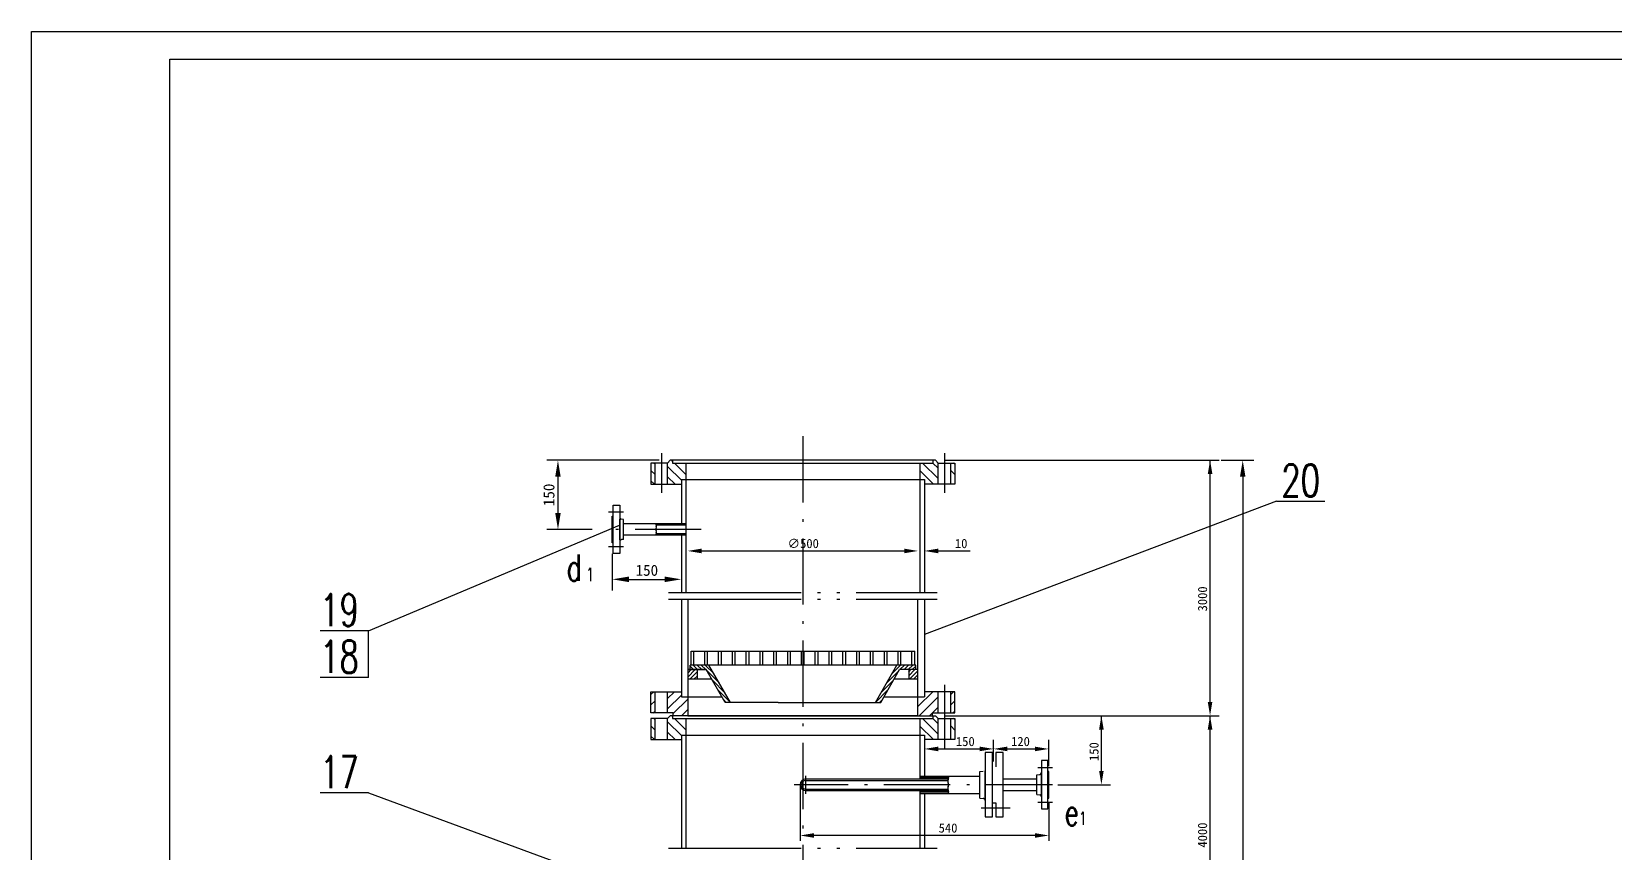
# Model space of a CAD drawing. Extents: x 20656 to 35402, y 221 to 10388.
# Drawn here: x 20656 to 24092, y 8607 to 10388 of the extents above; entities that cross this region are included whole.
import ezdxf

# ---------------------------------------------------------------- set-up
doc = ezdxf.new("R2010")
doc.units = 0
doc.header["$LTSCALE"] = 12
doc.linetypes.add('ACAD_ISO05W100', pattern=[34, 24, -3, 0.5, -3, 0.5, -3])
doc.linetypes.add('ACAD_ISO10W100', pattern=[18.5, 12, -3, 0.5, -3])
doc.layers.get('0').update_dxf_attribs({"linetype": 'CONTINUOUS'})
for name, color, linetype in [('双点划线', 3, 'ACAD_ISO05W100'), ('点划线', 1, 'ACAD_ISO10W100'), ('粗实线', 4, 'CONTINUOUS'), ('细实线', 7, 'CONTINUOUS')]:
    doc.layers.add(name, color=color, linetype=linetype)
doc.styles.add('HLFSD', font='ROMANS', dxfattribs={"bigfont": 'hlfsd'})
doc.styles.add('HZ', font='romans.shx', dxfattribs={"width": 0.7, "height": 48, "bigfont": 'HLFSD.shx'})
pattern_1 = [(45, (20317.645, 3469.098), (-11.22532, 11.22532), [])]

msp = doc.modelspace()

# ---------------------------------------------------------------- hatches: boundary and pattern name
h = msp.add_hatch()
h.set_pattern_fill('ANSI31', scale=5, style=0)
h.set_pattern_definition(pattern_1)
h.paths.add_polyline_path([(22581.8, 8901.5), (22613.3, 8901.5), (22613.3, 8907.5), (22625.8, 8907.5), (22625.8, 8953.5), (22595.8, 8953.5), (22595.8, 8942.3), (22581.8, 8942.3)])
h.paths.add_polyline_path([(22652.8, 8907.5), (22661.8, 8907.5), (22661.8, 8953.5), (22652.8, 8953.5)])
h.paths.add_polyline_path([(22001.8, 8907.5), (22010.8, 8907.5), (22010.8, 8953.5), (22001.8, 8953.5)])
h = msp.add_hatch()
h.set_pattern_fill('ANSI31', scale=5, style=0)
h.set_pattern_definition(pattern_1)
h.paths.add_polyline_path([(22081.8, 8942.3), (22067.8, 8942.3), (22067.8, 8953.5), (22037.8, 8953.5), (22037.8, 8907.5), (22050.3, 8907.5), (22050.3, 8901.5), (22081.8, 8901.5)])

# ---------------------------------------------------------------- linework, layer by layer
for p, q in [((22019.8, 9456.4), (21775.7, 9456.4)), ((23240.3, 9456.4), (23311.2, 9456.4)), ((21799.7, 9420.4), (21799.7, 9342)), ((23287.2, 9420.4), (23287.2, 2682.1)), ((23360.9, 9367.4), (22595.8, 9077.8)), ((21388.2, 9085.9), (21933.5, 9315.7)), ((21873.9, 9306), (21775.7, 9306)), ((21917.8, 9253), (21917.8, 9173.7)), ((22111.8, 9259.4), (22551.8, 9259.4)), ((22625.8, 9259.4), (22695, 9259.4)), ((21953.8, 9197.7), (22031.8, 9197.7)), ((21388.2, 8984.5), (21388.2, 9085.9)), ((22081.8, 8985.4), (22097.9, 9001.5)), ((22081.8, 8994.2), (22089, 9001.5)), ((22086.7, 8981.5), (22101.8, 8996.5)), ((22095.6, 8981.5), (22101.8, 8987.7)), ((22561.8, 8988.1), (22575.2, 9001.5)), ((22561.8, 8996.9), (22566.3, 9001.5)), ((22564, 8981.5), (22581.8, 8999.2)), ((22572.9, 8981.5), (22581.8, 8990.4)), ((22581.7, 8981.5), (22581.8, 8981.6)), ((22980.2, 8781.5), (22980.2, 8901.5)), ((22745.8, 8802.1), (22745.8, 8849.3)), ((22865.8, 8792.1), (22865.8, 8849.3)), ((22625.8, 8829.3), (22715.8, 8829.3)), ((22775.8, 8829.3), (22835.8, 8829.3)), ((21388.2, 8733.8), (22067.8, 8483.7)), ((22325.8, 8751.5), (22325.8, 8629.8)), ((22885.8, 8751.5), (23000.2, 8751.5)), ((22865.8, 8714), (22865.8, 8629.8)), ((22835.8, 8641.3), (22355.8, 8641.3))]:
    msp.add_line(p, q)
at = {"color": 7}
for p, q in [((22010.8, 9447.7), (22008.1, 9450.4)), ((22048.8, 9454.6), (22047, 9456.4)), ((22077.8, 9425.6), (22053, 9450.4)), ((22625.8, 9416.5), (22591.8, 9450.4)), ((22625.8, 9438.9), (22614.3, 9450.4)), ((22661.8, 9447.8), (22659.2, 9450.4)), ((22010.8, 9425.3), (22001.8, 9434.3)), ((22067.8, 9413.2), (22037.8, 9443.2)), ((22054.1, 9404.4), (22037.8, 9420.7)), ((22615.4, 9404.4), (22585.8, 9434)), ((22661.8, 9425.4), (22652.8, 9434.4)), ((22009.2, 9404.4), (22001.8, 9411.8)), ((22048.8, 8899.7), (22047, 8901.5)), ((22010.8, 8870.4), (22001.8, 8879.4)), ((22010.8, 8892.8), (22008.1, 8895.5)), ((22067.8, 8858.3), (22037.8, 8888.3)), ((22054.1, 8849.5), (22037.8, 8865.8)), ((22077.8, 8870.7), (22053, 8895.5)), ((22615.4, 8849.5), (22585.8, 8879.1)), ((22625.8, 8861.5), (22591.8, 8895.5)), ((22625.8, 8884), (22614.3, 8895.5)), ((22661.8, 8870.4), (22652.8, 8879.4)), ((22661.8, 8892.9), (22659.2, 8895.5)), ((22009.2, 8849.5), (22001.8, 8856.9))]:
    msp.add_line(p, q, dxfattribs=at)
at = {"linetype": 'Continuous'}
for p, q in [((22639.8, 9456.4), (23236.3, 9456.4)), ((23216.3, 8931.5), (23216.3, 9456.4)), ((22639.8, 8901.5), (23236.3, 8901.5)), ((23216.3, 8376.5), (23216.3, 8901.5))]:
    msp.add_line(p, q, dxfattribs=at)
at = {"color": 4, "linetype": 'Continuous'}
for p, q in [((22581.8, 8901.5), (22581.8, 9154.5)), ((22088.8, 9041.5), (22574.8, 9041.5)), ((22088.8, 9011.5), (22088.8, 9041.5)), ((22094.8, 9011.5), (22094.8, 9041.5)), ((22118.8, 9011.5), (22118.8, 9041.5)), ((22124.8, 9011.5), (22124.8, 9041.5)), ((22148.8, 9011.5), (22148.8, 9041.5)), ((22154.8, 9011.5), (22154.8, 9041.5)), ((22178.8, 9011.5), (22178.8, 9041.5)), ((22184.8, 9011.5), (22184.8, 9041.5)), ((22208.8, 9011.5), (22208.8, 9041.5)), ((22214.8, 9011.5), (22214.8, 9041.5)), ((22238.8, 9011.5), (22238.8, 9041.5)), ((22244.8, 9011.5), (22244.8, 9041.5)), ((22268.8, 9011.5), (22268.8, 9041.5)), ((22274.8, 9011.5), (22274.8, 9041.5)), ((22298.8, 9011.5), (22298.8, 9041.5)), ((22304.8, 9011.5), (22304.8, 9041.5)), ((22328.8, 9011.5), (22328.8, 9041.5)), ((22334.8, 9011.5), (22334.8, 9041.5)), ((22358.8, 9011.5), (22358.8, 9041.5)), ((22364.8, 9011.5), (22364.8, 9041.5)), ((22388.8, 9011.5), (22388.8, 9041.5)), ((22394.8, 9011.5), (22394.8, 9041.5)), ((22418.8, 9011.5), (22418.8, 9041.5)), ((22424.8, 9011.5), (22424.8, 9041.5)), ((22448.8, 9011.5), (22448.8, 9041.5)), ((22454.8, 9011.5), (22454.8, 9041.5)), ((22478.8, 9011.5), (22478.8, 9041.5)), ((22484.8, 9011.5), (22484.8, 9041.5)), ((22508.8, 9011.5), (22508.8, 9041.5)), ((22514.8, 9011.5), (22514.8, 9041.5)), ((22538.8, 9011.5), (22538.8, 9041.5)), ((22544.8, 9011.5), (22544.8, 9041.5)), ((22568.8, 9011.5), (22568.8, 9041.5)), ((22574.8, 9011.5), (22574.8, 9041.5)), ((22547.6, 9011.5), (22086.8, 9011.5)), ((22086.8, 9001.5), (22086.8, 9011.5)), ((22174.3, 8930.5), (22127.6, 9011.5)), ((22489.3, 8930.5), (22536, 9011.5)), ((22547.6, 9011.5), (22523.9, 9011.5)), ((22576.8, 9011.5), (22527.5, 9011.5)), ((22576.8, 9011.5), (22564.2, 9011.5)), ((22576.8, 9001.5), (22576.8, 9011.5)), ((22081.8, 9001.5), (22081.8, 8981.5)), ((22081.8, 9001.5), (22121.8, 9001.5)), ((22121.8, 9001.5), (22081.8, 9001.5)), ((22081.8, 8981.5), (22133.3, 8981.5)), ((22120, 9001.5), (22121.8, 9001.5)), ((22162.8, 8930.5), (22121.8, 9001.5)), ((22500.8, 8930.5), (22541.8, 9001.5)), ((22530.2, 8981.5), (22581.8, 8981.5)), ((22581.8, 9001.5), (22541.8, 9001.5)), ((22543.6, 9001.5), (22541.8, 9001.5)), ((22581.8, 8981.5), (22581.8, 9001.5)), ((22185.2, 8930.5), (22162.8, 8930.5)), ((22182.6, 8930.5), (22162.8, 8930.5)), ((22278.3, 8930.5), (22174.3, 8930.5)), ((22278.3, 8930.5), (22489.3, 8930.5)), ((22478.3, 8930.5), (22500.8, 8930.5)), ((22481, 8930.5), (22500.8, 8930.5))]:
    msp.add_line(p, q, dxfattribs=at)
at = {"color": 0, "linetype": 'Continuous'}
for p, q in [((22094.4, 9001.5), (22086.8, 9009.1)), ((22103.2, 9001.5), (22093.2, 9011.5)), ((22112.1, 9001.5), (22102.1, 9011.5)), ((22120.9, 9001.5), (22110.9, 9011.5)), ((22138.2, 8993), (22119.8, 9011.5)), ((22525.4, 8993), (22543.8, 9011.5)), ((22542.7, 9001.5), (22552.7, 9011.5)), ((22551.5, 9001.5), (22561.5, 9011.5)), ((22560.3, 9001.5), (22570.3, 9011.5)), ((22569.2, 9001.5), (22576.8, 9009.1)), ((22150.3, 8972.1), (22123, 8999.4)), ((22162.4, 8951.2), (22135.1, 8978.5)), ((22501.2, 8951.2), (22528.5, 8978.5)), ((22513.3, 8972.1), (22540.6, 8999.4)), ((22174.2, 8930.5), (22147.1, 8957.6)), ((22165.4, 8930.5), (22159.2, 8936.7)), ((22489.3, 8930.5), (22516.5, 8957.6)), ((22498.2, 8930.5), (22504.4, 8936.7))]:
    msp.add_line(p, q, dxfattribs=at)
for points in [[(21793.7, 9420.4), (21805.7, 9420.4), (21799.7, 9456.4)], [(23281.2, 9420.4), (23293.2, 9420.4), (23287.2, 9456.4)], [(21793.7, 9342), (21805.7, 9342), (21799.7, 9306)], [(22111.8, 9264.4), (22111.8, 9254.4), (22081.8, 9259.4)], [(22551.8, 9264.4), (22551.8, 9254.4), (22581.8, 9259.4)], [(22625.8, 9264.4), (22625.8, 9254.4), (22595.8, 9259.4)], [(21953.8, 9203.7), (21953.8, 9191.7), (21917.8, 9197.7)], [(22031.8, 9203.7), (22031.8, 9191.7), (22067.8, 9197.7)], [(22975.2, 8871.5), (22985.2, 8871.5), (22980.2, 8901.5)], [(22625.8, 8834.3), (22625.8, 8824.3), (22595.8, 8829.3)], [(22715.8, 8834.3), (22715.8, 8824.3), (22745.8, 8829.3)], [(22775.8, 8834.3), (22775.8, 8824.3), (22745.8, 8829.3)], [(22835.8, 8834.3), (22835.8, 8824.3), (22865.8, 8829.3)], [(22975.2, 8781.5), (22985.2, 8781.5), (22980.2, 8751.5)], [(22355.8, 8646.3), (22355.8, 8636.3), (22325.8, 8641.3)], [(22835.8, 8646.3), (22835.8, 8636.3), (22865.8, 8641.3)]]:
    msp.add_solid(points)
at = {"linetype": 'Continuous'}
for points in [[(23211.3, 9426.4), (23221.3, 9426.4), (23216.3, 9456.4)], [(23211.3, 8931.5), (23221.3, 8931.5), (23216.3, 8901.5)], [(23211.3, 8871.5), (23221.3, 8871.5), (23216.3, 8901.5)]]:
    msp.add_solid(points, dxfattribs=at)
at = {"layer": '双点划线', "color": 3, "linetype": 'ACAD_ISO05W100'}
for p, q in [((22039.8, 9168.9), (22623.8, 9168.9)), ((22039.8, 9154.5), (22623.8, 9154.5)), ((22039.8, 8614), (22623.8, 8614))]:
    msp.add_line(p, q, dxfattribs=at)
at = {"layer": '点划线', "color": 1, "linetype": 'ACAD_ISO10W100'}
for p, q in [((22331.8, 9508.7), (22331.8, 2596.9)), ((22024.3, 9472.1), (22024.3, 9385.4)), ((22639.3, 9472.1), (22639.3, 9385.4)), ((21941.8, 9343.5), (21909.8, 9343.5)), ((22111.1, 9306), (21897.9, 9306)), ((21941.8, 9268.5), (21909.8, 9268.5)), ((22639.3, 8968.5), (22639.3, 8830.5)), ((22338.3, 8731.9), (22338.3, 8771.2)), ((22841.8, 8789), (22873.8, 8789)), ((22873.9, 8751.5), (22312.8, 8751.5)), ((22718.8, 8701.5), (22754.8, 8701.5)), ((22745.8, 8701.5), (22781.8, 8701.5)), ((22841.8, 8714), (22873.8, 8714))]:
    msp.add_line(p, q, dxfattribs=at)
at = {"layer": '粗实线', "color": 4, "linetype": 'Continuous'}
for p, q in [((20956.4, 367.5), (20956.4, 10327.5)), ((20956.4, 10327.5), (27724.4, 10327.5)), ((22037.8, 9450.4), (22001.8, 9450.4)), ((22001.8, 9450.4), (22001.8, 9404.4)), ((22010.8, 9404.4), (22010.8, 9450.4)), ((22043.8, 9456.4), (22037.8, 9450.4)), ((22037.8, 9404.4), (22037.8, 9450.4)), ((22619.8, 9456.4), (22043.8, 9456.4)), ((22048.8, 9456.4), (22048.8, 9450.4)), ((22048.8, 9450.4), (22614.8, 9450.4)), ((22614.8, 9450.4), (22614.8, 9456.4)), ((22619.8, 9456.4), (22625.8, 9450.4)), ((22625.8, 9450.4), (22661.8, 9450.4)), ((22625.8, 9404.4), (22625.8, 9450.4)), ((22652.8, 9404.4), (22652.8, 9450.4)), ((22661.8, 9450.4), (22661.8, 9404.4)), ((22001.8, 9404.4), (22067.8, 9404.4)), ((22067.8, 9414.4), (22595.8, 9414.4)), ((22661.8, 9404.4), (22595.8, 9404.4)), ((21919.8, 9253.5), (21919.8, 9358.5)), ((21919.8, 9358.5), (21933.8, 9358.5)), ((21933.8, 9358.5), (21933.8, 9253.5)), ((21917.8, 9277), (21917.8, 9335)), ((21917.8, 9335), (21919.8, 9335)), ((21933.8, 9283.5), (21933.8, 9328.5)), ((21941.8, 9327.7), (21937.4, 9328.2)), ((21941.8, 9284.4), (21941.8, 9327.7)), ((22077.8, 9318.5), (21941.8, 9318.5)), ((22077.8, 9315.5), (22012.3, 9315.5)), ((22077.8, 9318.5), (22077.8, 9293.5)), ((21941.8, 9284.4), (21937.4, 9283.9)), ((22077.8, 9293.5), (21941.8, 9293.5)), ((22077.8, 9296.5), (22012.3, 9296.5)), ((21919.8, 9277), (21917.8, 9277)), ((21933.8, 9253.5), (21919.8, 9253.5)), ((22081.8, 9154.5), (22081.8, 8901.5)), ((22101.8, 9001.5), (22101.8, 8981.5)), ((22561.8, 9001.5), (22561.8, 8981.5)), ((22001.8, 8907.5), (22001.8, 8953.5)), ((22001.8, 8953.5), (22067.8, 8953.5)), ((22010.8, 8907.5), (22010.8, 8953.5)), ((22037.8, 8907.5), (22037.8, 8953.5)), ((22067.8, 8953.5), (22067.8, 8942.3)), ((22067.8, 8942.3), (22155.9, 8942.3)), ((22507.6, 8942.3), (22595.8, 8942.3)), ((22661.8, 8953.5), (22595.8, 8953.5)), ((22625.8, 8907.5), (22625.8, 8953.5)), ((22652.8, 8907.5), (22652.8, 8953.5)), ((22661.8, 8907.5), (22661.8, 8953.5)), ((22050.3, 8907.5), (22001.8, 8907.5)), ((22043.8, 8901.5), (22037.8, 8895.5)), ((22081.8, 8901.5), (22043.8, 8901.5)), ((22048.8, 8901.5), (22048.8, 8895.5)), ((22050.3, 8901.5), (22050.3, 8907.5)), ((22081.8, 8901.5), (22050.3, 8901.5)), ((22081.8, 8901.5), (22581.8, 8901.5)), ((22581.8, 8901.5), (22081.8, 8901.5)), ((22581.8, 8901.5), (22613.3, 8901.5)), ((22581.8, 8901.5), (22619.8, 8901.5)), ((22613.3, 8907.5), (22661.8, 8907.5)), ((22613.3, 8901.5), (22613.3, 8907.5)), ((22614.8, 8895.5), (22614.8, 8901.5)), ((22619.8, 8901.5), (22625.8, 8895.5)), ((22001.8, 8895.5), (22001.8, 8849.5)), ((22037.8, 8895.5), (22001.8, 8895.5)), ((22010.8, 8849.5), (22010.8, 8895.5)), ((22037.8, 8849.5), (22037.8, 8895.5)), ((22048.8, 8895.5), (22614.8, 8895.5)), ((22625.8, 8849.5), (22625.8, 8895.5)), ((22625.8, 8895.5), (22661.8, 8895.5)), ((22652.8, 8849.5), (22652.8, 8895.5)), ((22661.8, 8895.5), (22661.8, 8849.5)), ((22001.8, 8849.5), (22067.8, 8849.5)), ((22067.8, 8859.5), (22595.8, 8859.5)), ((22661.8, 8849.5), (22595.8, 8849.5)), ((22727.8, 8821.5), (22727.8, 8681.5)), ((22743.8, 8821.5), (22727.8, 8821.5)), ((22743.8, 8681.5), (22743.8, 8821.5)), ((22766.8, 8821.5), (22750.8, 8821.5)), ((22750.8, 8821.5), (22750.8, 8790.5)), ((22766.8, 8681.5), (22766.8, 8821.5)), ((22849.8, 8804), (22849.8, 8699)), ((22863.8, 8804), (22849.8, 8804)), ((22863.8, 8699), (22863.8, 8804)), ((22338.3, 8764), (22648.3, 8764)), ((22585.8, 8770.5), (22715.8, 8770.5)), ((22585.8, 8767), (22648.5, 8767)), ((22715.8, 8780.2), (22723.3, 8781)), ((22715.8, 8722.7), (22715.8, 8780.2)), ((22727.8, 8721.5), (22727.8, 8781.5)), ((22766.8, 8764), (22839.8, 8764)), ((22839.8, 8772.9), (22846.2, 8773.6)), ((22839.8, 8730), (22839.8, 8772.9)), ((22849.8, 8729), (22849.8, 8774)), ((22865.8, 8780.5), (22863.8, 8780.5)), ((22865.8, 8722.5), (22865.8, 8780.5)), ((22338.3, 8761), (22646.5, 8761)), ((22338.3, 8742), (22646.5, 8742)), ((22338.3, 8739), (22648.3, 8739)), ((22585.8, 8736), (22648.5, 8736)), ((22585.8, 8732.5), (22715.8, 8732.5)), ((22766.8, 8739), (22839.8, 8739)), ((22839.8, 8730), (22846.2, 8729.3)), ((22715.8, 8722.7), (22723.3, 8721.9)), ((22743.8, 8712.5), (22745.8, 8712.5)), ((22745.8, 8712.5), (22748.8, 8712.5)), ((22748.8, 8712.5), (22750.8, 8712.5)), ((22750.8, 8712.5), (22750.8, 8681.5)), ((22849.8, 8699), (22863.8, 8699)), ((22863.8, 8722.5), (22865.8, 8722.5)), ((22727.8, 8681.5), (22743.8, 8681.5)), ((22750.8, 8681.5), (22766.8, 8681.5))]:
    msp.add_line(p, q, dxfattribs=at)
at = {"layer": '粗实线'}
for p, q in [((22077.8, 9450.4), (22077.8, 9168.9)), ((22585.8, 9450.4), (22585.8, 9168.9)), ((22067.8, 9414.4), (22067.8, 9318.5)), ((22595.8, 9414.4), (22595.8, 9168.9)), ((22067.8, 9293.5), (22067.8, 9168.9)), ((22067.8, 9154.5), (22067.8, 8942.3)), ((22595.8, 9154.5), (22595.8, 8942.3)), ((22077.8, 8895.5), (22077.8, 8614)), ((22585.8, 8895.5), (22585.8, 8764)), ((22067.8, 8859.5), (22067.8, 8614)), ((22595.8, 8859.5), (22595.8, 8770.5)), ((22585.8, 8739), (22585.8, 8614)), ((22595.8, 8732.5), (22595.8, 8614))]:
    msp.add_line(p, q, dxfattribs=at)
at = {"layer": '粗实线', "color": 7}
for p, q in [((23360.9, 9367.4), (23465.9, 9367.4)), ((21388.2, 9085.9), (21283.2, 9085.9)), ((21388.2, 8984.5), (21283.2, 8984.5)), ((21388.2, 8733.8), (21283.2, 8733.8))]:
    msp.add_line(p, q, dxfattribs=at)
at = {"layer": '粗实线', "color": 4, "linetype": 'Continuous'}
for centre, radius, start, end in [((21937.8, 9332.2), 4, 180, 264), ((22016.8, 9316), 4.54, 146.6015, 213.3985), ((22009.2, 9311), 4.54, 326.6015, 33.3985), ((21937.8, 9279.9), 4, 96, 180), ((22016.8, 9306), 4.54, 146.6015, 213.3985), ((22016.8, 9296), 4.54, 146.6015, 213.3985), ((22009.2, 9301), 4.54, 326.6015, 33.3985), ((22845.8, 8777.6), 4, 276, 0), ((22845.8, 8725.4), 4, 0, 84), ((22722.8, 8717), 5, 0, 84)]:
    msp.add_arc(centre, radius, start, end, dxfattribs=at)
at = {"layer": '粗实线'}
for radius in [12.5, 9.5]:
    msp.add_arc((22338.3, 8751.5), radius, 90, 270, dxfattribs=at)
at = {"layer": '细实线', "color": 7, "linetype": 'Continuous'}
for p, q in [((20656.4, 307.5), (20656.4, 10387.5)), ((20656.4, 10387.5), (27784.4, 10387.5))]:
    msp.add_line(p, q, dxfattribs=at)
for centre, start, end in [((22653.2, 8759.1), 146.6015, 213.3985), ((22641.6, 8766.7), 326.6015, 33.3985), ((22653.2, 8743.9), 146.6015, 213.3985), ((22641.6, 8751.5), 326.6015, 33.3985), ((22641.6, 8736.3), 326.6015, 33.3985)]:
    msp.add_arc(centre, 6.9, start, end, dxfattribs=at)

# ---------------------------------------------------------------- texts
for s, p in [('∅500', (22298.5, 9265.6)), ('10', (22662, 9265.6)), ('150', (22664.2, 8835.5)), ('120', (22784.1, 8835.5)), ('540', (22626.7, 8647.6))]:
    msp.add_text(s, height=20).set_placement(p)
at = {"color": 2, "linetype": 'Continuous', "style": 'HLFSD', "width": 0.7}
for s, p in [('d', (21818.4, 9194.4)), ('e', (22900.2, 8662.9))]:
    msp.add_text(s, height=57.2, dxfattribs=at).set_placement(p)
msp.add_text('150', height=20, rotation=90).set_placement((22974, 8803.1))
at = {"insert": (21780.2, 9381.2), "char_height": 24, "attachment_point": 5, "rotation": 90}
msp.add_mtext('\\A1;150', dxfattribs=at)
at = {"insert": (21992.8, 9217.2), "char_height": 24, "attachment_point": 5}
msp.add_mtext('\\A1;150', dxfattribs=at)
at = {"linetype": 'Continuous', "char_height": 20, "attachment_point": 5, "rotation": 90}
for s, insert in [('3000', (23200, 9155.2)), ('\\A1;4000', (23200, 8642.2))]:
    msp.add_mtext(s, dxfattribs=dict(at, insert=insert))
at = {"layer": '粗实线', "color": 2, "style": 'HZ', "width": 0.7}
for s, p in [('20', (23371.3, 9377.4)), ('19', (21283.2, 9096.1)), ('18', (21283.2, 8994.5)), ('17', (21283.2, 8743.8))]:
    msp.add_text(s, height=70, dxfattribs=at).set_placement(p)
at = {"layer": '细实线', "color": 2, "linetype": 'Continuous', "style": 'HLFSD', "width": 0.7}
for p in [(21860.8, 9193.8), (22931.3, 8664.3)]:
    msp.add_text('1', height=28.6, dxfattribs=at).set_placement(p)

doc.saveas('drawing.dxf')
